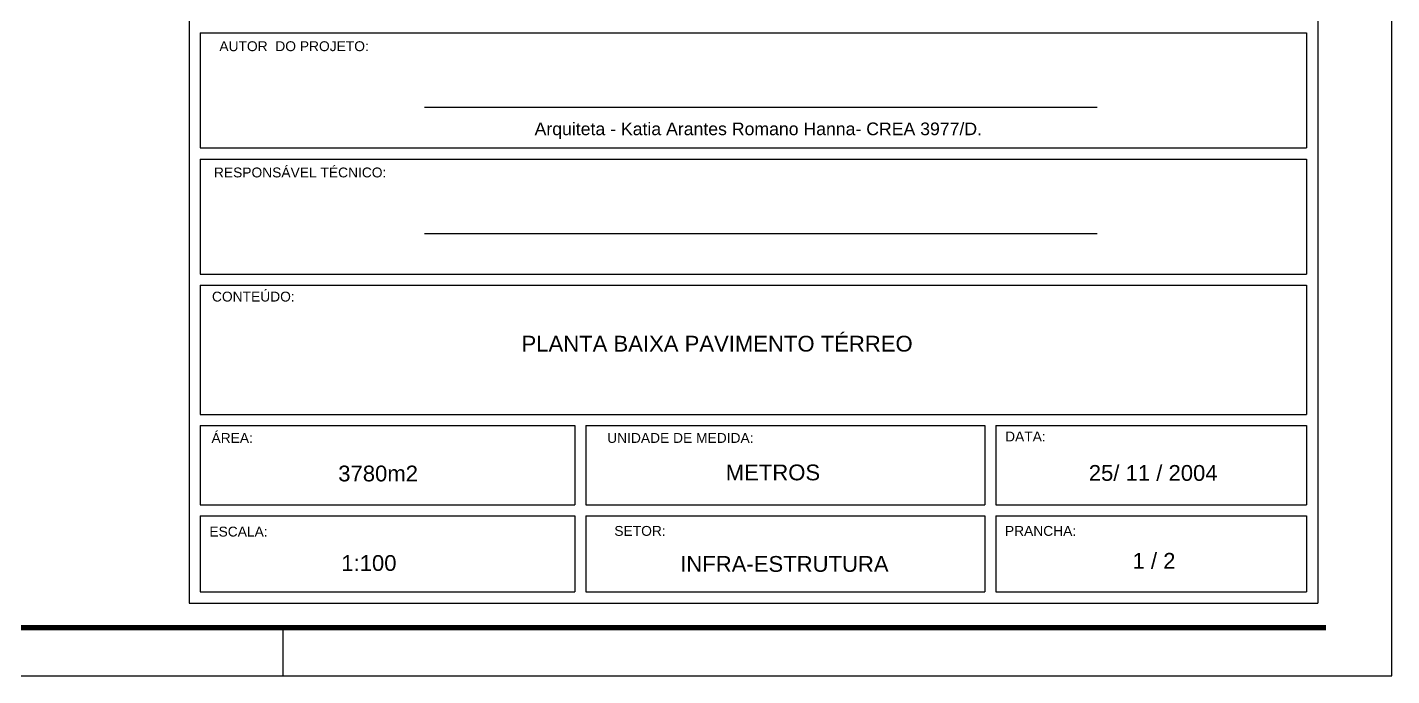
# Model space of a CAD drawing. Extents: x -81 to 244, y 231 to 317.
# Drawn here: x 221.9 to 244.03, y 231.25 to 241.77 of the extents above; entities that cross this region are included whole.
import ezdxf
from ezdxf.enums import TextEntityAlignment as Align

# ---------------------------------------------------------------- set-up
doc = ezdxf.new("R2010")
doc.units = 0
doc.header["$MEASUREMENT"] = 0
for name, color, linetype in [('ADI', 9, 'CONTINUOUS'), ('CAR', 5, 'CONTINUOUS'), ('EST', 6, 'CONTINUOUS'), ('TEXTO02', 3, 'CONTINUOUS'), ('TEXTO05', 3, 'CONTINUOUS'), ('VIDRO', 250, 'CONTINUOUS')]:
    doc.layers.add(name, color=color, linetype=linetype)
doc.styles.add('ARIAL', font='Arial')

msp = doc.modelspace()

# ---------------------------------------------------------------- linework, layer by layer
at = {"layer": 'ADI', "color": 5}
msp.add_line((124.5687390468933, 231.2529964779993), (244.0283689849261, 231.2529964779992), dxfattribs=at)
at = {"layer": 'CAR', "color": 5}
for p, q in [((244.0283689849261, 231.2529964779992), (244.0283689849261, 317.038069024117)), ((244.028368984926, 231.2529964779992), (244.0283689849261, 310.8785642084561)), ((244.028368984926, 231.2529964779992), (244.0283689849261, 310.8785642084561))]:
    msp.add_line(p, q, dxfattribs=at)
at = {"layer": 'CAR', "color": 2}
for p, q in [((226.0499590191462, 231.4320250002432), (226.0499590191462, 232.0320250002431)), ((226.0499590191463, 231.4320250002433), (226.0499590191463, 232.0320250002432)), ((226.0499590191462, 231.4320250002432), (226.0499590191462, 232.0320250002431)), ((226.0499590191462, 231.2529964779992), (226.0499590191462, 231.8529964779992)), ((226.0499590191462, 231.2529964779992), (226.0499590191462, 231.8529964779992))]:
    msp.add_line(p, q, dxfattribs=at)
at = {"layer": 'EST', "color": 6, "linetype": 'Continuous'}
for p, q in [((224.5255805104326, 258.9263727703378), (224.5255805104327, 232.4321580963938)), ((242.8283683849264, 258.9263727703378), (242.8283683849264, 232.4321580963938)), ((224.5255805104327, 232.4321580963938), (242.8283683849264, 232.4321580963938))]:
    msp.add_line(p, q, dxfattribs=at)
at = {"layer": 'TEXTO05', "color": 1}
for p, q in [((228.3434251628434, 240.4768398098481), (239.2530285587744, 240.4768398098481)), ((228.3434251628438, 238.4285313905812), (239.2530285587744, 238.4285313905812))]:
    msp.add_line(p, q, dxfattribs=at)
at = {"layer": 'VIDRO', "color": 9}
for p, q in [((224.7055806004325, 241.6821820178405), (242.6483682949258, 241.6821820178405)), ((224.7055806004325, 241.6821820178409), (224.7055806004329, 239.8138736885737)), ((242.6483682949262, 241.6821820178409), (242.6483682949262, 239.8138736885737)), ((224.7055806004329, 239.8138736885737), (242.6483682949258, 239.8138736885737)), ((224.7055806004334, 239.6338735985736), (242.6483682949258, 239.6338735985736)), ((224.7055806004333, 239.6338735985744), (224.7055806004333, 237.7684952020558)), ((242.6483682949258, 239.6338735985744), (242.6483682949258, 237.7684952020558)), ((224.7055806004333, 237.7684952020558), (242.6483682949258, 237.7684952020558)), ((224.7055806004334, 237.5884951120557), (242.6483682949258, 237.5884951120557)), ((224.7055806004333, 237.5884951120557), (224.7055806004333, 235.4932007060525)), ((242.6483682949258, 237.5884951120557), (242.6483682949258, 235.4932007060525)), ((224.7055806004333, 235.4932007060525), (242.6483682949267, 235.4932007060525)), ((224.7055806004325, 235.3132006160523), (224.7055806004329, 234.0245865837486)), ((224.7055806004323, 235.3132006160523), (230.7787042645502, 235.3132006160523)), ((230.7787042645502, 235.3132006160523), (230.7787042645502, 234.0245865837486)), ((230.9587043545503, 235.3132006160523), (237.4283656849263, 235.3132006160523)), ((230.9587043545503, 235.3132006160523), (230.9587043545503, 234.0245865837486)), ((237.4283656849263, 235.3132006160523), (237.4283656849263, 234.0245865837486)), ((237.608365774926, 235.3132006160523), (242.6483682949262, 235.3132006160523)), ((237.608365774926, 235.3132006160528), (237.6083657749264, 234.0245865837486)), ((242.6483682949258, 235.3132006160528), (242.6483682949258, 234.0245865837486)), ((224.7055806004329, 234.0245865837486), (230.7787042645502, 234.0245865837486)), ((230.9587043545503, 234.0245865837486), (237.4283656849263, 234.0245865837486)), ((237.608365774926, 234.0245865837486), (242.6483682949258, 234.0245865837486)), ((224.7055806004329, 233.8445864937493), (224.7055806004329, 232.6121581863939)), ((224.7055806004329, 233.8445864937489), (230.7787042645502, 233.8445864937489)), ((230.7787042645502, 233.8445864937493), (230.7787042645502, 232.6121581863939)), ((230.9587043545503, 233.8445864937493), (230.9587043545503, 232.6121581863939)), ((230.9587043545504, 233.8445864937489), (237.4283656849263, 233.8445864937489)), ((237.4283656849263, 233.8445864937493), (237.4283656849263, 232.6121581863939)), ((237.608365774926, 233.8445864937493), (237.608365774926, 232.6121581863939)), ((237.608365774926, 233.8445864937489), (242.6483682949258, 233.8445864937489)), ((242.6483682949258, 233.8445864937493), (242.6483682949258, 232.6121581863939)), ((224.7055806004329, 232.6121581863939), (230.7787042645502, 232.6121581863939)), ((230.9587043545504, 232.6121581863939), (237.4283656849263, 232.6121581863939)), ((237.608365774926, 232.6121581863939), (242.6483682949258, 232.6121581863939))]:
    msp.add_line(p, q, dxfattribs=at)
at = {"layer": 'VIDRO', "const_width": 0.085}
msp.add_lwpolyline([(125.3477675691373, 232.0320250002434), (242.9634956811884, 232.0320250002431)], dxfattribs=at)

# ---------------------------------------------------------------- texts
at = {"layer": 'TEXTO02', "color": 2, "style": 'ARIAL'}
for s, height, p in [('AUTOR  DO PROJETO:', 0.1601208800604, (226.2267067258972, 241.3851907594689)), ('Arquiteta - Katia Arantes Romano Hanna- CREA 3977/D.', 0.204954726477312, (233.7555560268864, 240.021901084289)), ('RESPONSÁVEL TÉCNICO:', 0.1601208800604, (226.3250581739093, 239.3368823402021)), ('CONTEÚDO:', 0.1601208800604, (225.5660116121745, 237.3231113521796)), ('ÁREA:', 0.1601208800604, (225.2230610470115, 235.0299446336624)), ('UNIDADE DE MEDIDA:', 0.1601208800604, (232.4914805093305, 235.0299446336624)), ('DATA:', 0.1601208800604, (238.0877399422714, 235.0536482585719)), ('SETOR:', 0.1601208800604, (231.8371593318633, 233.5222016394142)), ('PRANCHA:', 0.1601208800604, (238.3331482487056, 233.5222016394142)), ('ESCALA:', 0.1601208800604, (225.3253750148912, 233.5110877618329))]:
    msp.add_text(s, height=height, dxfattribs=at).set_placement(p, align=Align.CENTER)
at = {"layer": 'TEXTO02', "style": 'ARIAL'}
for s, p in [('PLANTA BAIXA PAVIMENTO TÉRREO', (233.0873526465972, 236.5115023833149)), ('3780m2', (227.5895254017664, 234.4055694203836)), ('METROS', (233.9928391032174, 234.4226980889413)), ('25/ 11 / 2004', (240.1599855506328, 234.4145386032666)), ('1 / 2', (240.1729632561657, 232.9889442761654)), ('1:100', (227.4400606073546, 232.9529383651638)), ('INFRA-ESTRUTURA', (234.1790216041891, 232.9383863832001))]:
    msp.add_text(s, height=0.25619340809664, dxfattribs=at).set_placement(p, align=Align.CENTER)

doc.saveas('drawing.dxf')
